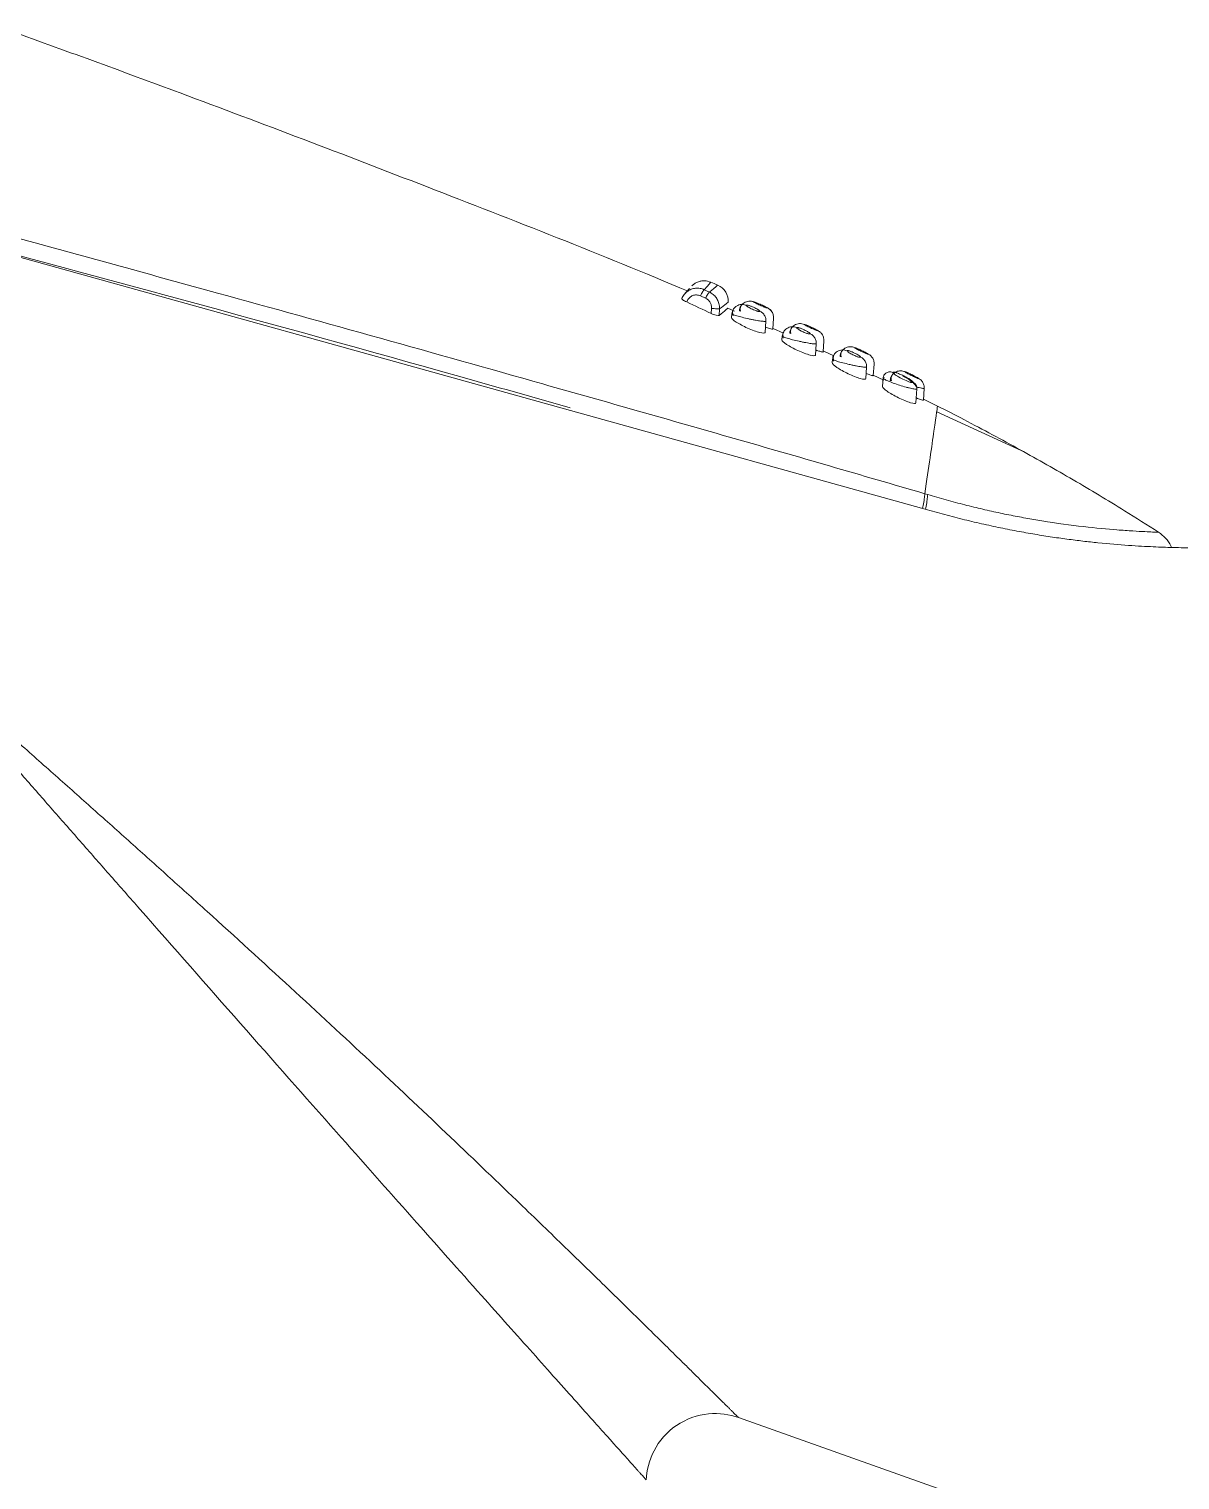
# Model space of a CAD drawing. Extents: x 0 to 1128, y 0 to 827.
# Drawn here: x 500.66 to 534.01, y 600.17 to 642.22 of the extents above; entities that cross this region are included whole.
import ezdxf

# ---------------------------------------------------------------- set-up
doc = ezdxf.new("R2010")
doc.units = 0
doc.header["$LTSCALE"] = 10
doc.header["$MEASUREMENT"] = 0
doc.layers.get('0').update_dxf_attribs({"linetype": 'CONTINUOUS'})

msp = doc.modelspace()

# ---------------------------------------------------------------- linework, layer by layer
at = {"color": 8, "linetype": 'Continuous', "lineweight": 15}
msp.add_line((497.672, 636.357), (516.354, 631.161), dxfattribs=at)
at = {"color": 7, "linetype": 'Continuous', "lineweight": 15}
for p, q in [((519.795, 634.698), (519.653, 634.536)), ((519.755, 634.614), (519.757, 634.616)), ((520.263, 634.416), (520.116, 634.484)), ((520.225, 634.662), (520.373, 634.594)), ((520.426, 633.974), (520.436, 634.119)), ((520.652, 633.914), (520.665, 634.103)), ((521.096, 634.04), (520.906, 634.125)), ((520.906, 634.125), (520.906, 634.125)), ((521.025, 633.97), (521.016, 633.852)), ((521.062, 633.965), (521.024, 633.96)), ((521.989, 633.424), (522.011, 633.748)), ((522.208, 633.518), (522.23, 633.839)), ((522.517, 633.406), (522.222, 633.538)), ((522.483, 633.322), (522.475, 633.208)), ((522.52, 633.318), (522.482, 633.313)), ((523.447, 632.767), (523.47, 633.095)), ((523.665, 632.858), (523.688, 633.184)), ((523.976, 632.743), (523.686, 632.883)), ((523.94, 632.653), (523.932, 632.543)), ((523.977, 632.649), (523.939, 632.644)), ((524.903, 632.086), (524.926, 632.42)), ((525.121, 632.173), (525.144, 632.506)), ((525.428, 632.041), (525.122, 632.189)), ((525.406, 632.113), (525.388, 631.854)), ((526.357, 631.381), (526.386, 631.79)), ((526.575, 631.46), (526.598, 631.801)), ((516.354, 631.161), (526.689, 628.287)), ((526.983, 631.29), (526.576, 631.486)), ((529.528, 629.94), (526.959, 631.124)), ((526.614, 628.75), (526.697, 628.725)), ((621.481, 566.376), (521.213, 601.982))]:
    msp.add_line(p, q, dxfattribs=at)
for points, knots in [([(519.757, 634.616), (518.501, 635.147), (515.955, 636.182), (512.224, 637.634), (508.61, 639.023), (504.537, 640.558), (501.657, 641.612), (499.966, 642.216)], [0.2872657, 0.2872657, 0.2872657, 0.2872657, 0.3506726, 0.414166, 0.4747722, 0.5353784, 0.6214297, 0.6214297, 0.6214297, 0.6214297]), ([(497.658, 636.88), (498.6, 636.625), (500.483, 636.113), (503.306, 635.341), (506.76, 634.39), (510.843, 633.257), (514.908, 632.114), (518.323, 631.144), (521.092, 630.353), (523.857, 629.557), (525.695, 629.019), (526.614, 628.75)], [0, 0, 0, 0, 0.097243, 0.194485, 0.291728, 0.454372, 0.616989, 0.712746, 0.808481, 0.904269, 1, 1, 1, 1]), ([(516.341, 631.237), (515.442, 631.494), (509.225, 633.268), (502.982, 634.949), (497.641, 636.387)], [0, 0, 0, 0, 0.144476, 1, 1, 1, 1]), ([(519.865, 634.775), (519.889, 634.797), (519.938, 634.841), (520.029, 634.888), (520.128, 634.916), (520.259, 634.928), (520.352, 634.9), (520.413, 634.881)], [0, 0, 0, 0, 0.162291, 0.33689, 0.511492, 0.682455, 1, 1, 1, 1]), ([(519.846, 634.673), (519.827, 634.664), (519.787, 634.647), (519.732, 634.612), (519.683, 634.57), (519.639, 634.521), (519.602, 634.468), (519.583, 634.429), (519.574, 634.409)], [0, 0, 0, 0, 0.166829, 0.333572, 0.500214, 0.666794, 0.833371, 1, 1, 1, 1]), ([(519.715, 634.306), (519.721, 634.322), (519.734, 634.355), (519.764, 634.4), (519.801, 634.439), (519.844, 634.47), (519.891, 634.493), (519.943, 634.508), (519.999, 634.512), (520.058, 634.506), (520.097, 634.491), (520.116, 634.484)], [0, 0, 0, 0, 0.106949, 0.213858, 0.320734, 0.427596, 0.534474, 0.641383, 0.748312, 0.874169, 1, 1, 1, 1]), ([(520.225, 634.662), (520.223, 634.661), (520.214, 634.654), (520.201, 634.638), (520.191, 634.623), (520.184, 634.613), (520.18, 634.606), (520.175, 634.598), (520.168, 634.587), (520.156, 634.565), (520.137, 634.53), (520.122, 634.498), (520.116, 634.484)], [0.6505825, 0.6505825, 0.6505825, 0.6505825, 0.7341043, 0.8591043, 0.9216043, 0.9528543, 0.9841043, 1.0153543, 1.0466043, 1.1091043, 1.2341043, 1.3335218, 1.3335218, 1.3335218, 1.3335218]), ([(520.263, 634.416), (520.281, 634.455), (520.304, 634.499), (520.345, 634.568), (520.363, 634.589), (520.373, 634.594)], [0, 0, 0, 0, 0.5, 0.5, 1, 1, 1, 1]), ([(520.617, 634.794), (520.616, 634.793), (520.614, 634.792), (520.602, 634.782), (520.583, 634.767), (520.556, 634.745), (520.522, 634.716), (520.48, 634.682), (520.431, 634.642), (520.392, 634.61), (520.373, 634.594)], [0, 0, 0, 0, 0.124988, 0.249994, 0.375002, 0.500004, 0.625001, 0.749999, 0.875001, 1, 1, 1, 1]), ([(520.373, 634.594), (520.392, 634.584), (520.43, 634.565), (520.481, 634.527), (520.528, 634.484), (520.569, 634.434), (520.604, 634.38), (520.631, 634.322), (520.653, 634.255), (520.666, 634.182), (520.665, 634.129), (520.665, 634.103)], [0, 0, 0, 0, 0.1055597, 0.211234, 0.3169158, 0.4225708, 0.5282131, 0.6338787, 0.7395943, 0.8698603, 1, 1, 1, 1]), ([(520.919, 634.3), (520.925, 634.396), (520.902, 634.504), (520.791, 634.686), (520.705, 634.756), (520.617, 634.794)], [0, 0, 0, 0, 0.5, 0.5, 1, 1, 1, 1]), ([(519.715, 634.306), (519.67, 634.326), (519.63, 634.349), (519.579, 634.387), (519.568, 634.402), (519.574, 634.409)], [0, 0, 0, 0, 0.5, 0.5, 1, 1, 1, 1]), ([(520.436, 634.119), (520.436, 634.134), (520.437, 634.165), (520.43, 634.21), (520.416, 634.254), (520.396, 634.295), (520.37, 634.333), (520.339, 634.366), (520.303, 634.395), (520.277, 634.409), (520.263, 634.416)], [0, 0, 0, 0, 0.127087, 0.250891, 0.374203, 0.499846, 0.623625, 0.74997, 0.87297, 1, 1, 1, 1]), ([(520.665, 634.103), (520.657, 634.103), (520.629, 634.105), (520.54, 634.111), (520.482, 634.115), (520.436, 634.119)], [0, 0, 0, 0, 0.5, 0.5, 1, 1, 1, 1]), ([(521.074, 634.104), (521.061, 634.081), (521.034, 634.036), (521.027, 633.985), (521.024, 633.96)], [0, 0, 0, 0, 0.509214, 1, 1, 1, 1]), ([(521.074, 634.104), (521.061, 634.074), (521.037, 634.015), (521.05, 633.943), (521.057, 633.908)], [0, 0, 0, 0, 0.509053, 1, 1, 1, 1]), ([(521.285, 634.186), (521.274, 634.166), (521.252, 634.124), (521.246, 634.076), (521.242, 634.052)], [0, 0, 0, 0, 0.485387, 1, 1, 1, 1]), ([(521.242, 634.052), (521.246, 634.05), (521.249, 634.047), (521.278, 634.039), (521.278, 634.039)], [0, 0, 0, 0, 0.9749333, 1, 1, 1, 1]), ([(521.281, 634.049), (521.273, 634.05), (521.258, 634.052), (521.245, 634.053), (521.243, 634.052), (521.243, 634.052)], [0, 0, 0, 0, 0.333292, 0.666436, 1, 1, 1, 1]), ([(521.285, 634.186), (521.275, 634.163), (521.258, 634.121), (521.27, 634.064), (521.275, 634.04)], [0, 0, 0, 0, 0.565773, 1, 1, 1, 1]), ([(521.442, 634.21), (521.443, 634.213), (521.445, 634.217), (521.46, 634.218), (521.482, 634.215), (521.512, 634.207), (521.547, 634.196), (521.616, 634.17), (521.728, 634.12), (521.806, 634.072), (521.829, 634.048), (521.831, 634.042), (521.832, 634.039)], [0, 0, 0, 0, 0.067724, 0.135512, 0.203274, 0.271022, 0.338732, 0.406448, 0.632953, 0.85992, 0.92999, 1, 1, 1, 1]), ([(521.832, 634.039), (521.831, 634.037), (521.828, 634.033), (521.814, 634.032), (521.791, 634.034), (521.762, 634.041), (521.726, 634.052), (521.657, 634.077), (521.545, 634.128), (521.468, 634.177), (521.444, 634.201), (521.442, 634.207), (521.442, 634.21)], [0, 0, 0, 0, 0.067529, 0.135141, 0.202721, 0.270279, 0.337804, 0.405337, 0.632172, 0.859555, 0.929797, 1, 1, 1, 1]), ([(521.662, 634.305), (521.663, 634.306), (521.665, 634.307), (521.68, 634.304), (521.702, 634.296), (521.732, 634.285), (521.768, 634.271), (521.836, 634.243), (521.947, 634.193), (522.026, 634.153), (522.049, 634.138), (522.051, 634.135), (522.052, 634.134)], [0, 0, 0, 0, 0.06913, 0.138241, 0.207343, 0.276452, 0.345521, 0.414598, 0.639495, 0.864442, 0.932261, 1, 1, 1, 1]), ([(522.052, 634.134), (522.051, 634.133), (522.049, 634.132), (522.034, 634.135), (522.011, 634.142), (521.982, 634.153), (521.946, 634.166), (521.878, 634.194), (521.767, 634.244), (521.688, 634.285), (521.664, 634.301), (521.663, 634.304), (521.662, 634.305)], [0, 0, 0, 0, 0.06889, 0.137782, 0.206657, 0.275532, 0.344371, 0.413219, 0.638651, 0.864195, 0.932127, 1, 1, 1, 1]), ([(522.011, 633.748), (522.012, 633.766), (522.012, 633.802), (522, 633.855), (521.98, 633.906), (521.95, 633.951), (521.913, 633.989), (521.874, 634.019), (521.846, 634.033), (521.832, 634.039)], [0, 0, 0, 0, 0.149102, 0.298109, 0.447177, 0.59612, 0.745301, 0.87293, 1, 1, 1, 1]), ([(522.23, 633.839), (522.23, 633.857), (522.231, 633.894), (522.219, 633.948), (522.199, 633.999), (522.169, 634.045), (522.133, 634.083), (522.094, 634.113), (522.066, 634.127), (522.052, 634.134)], [0, 0, 0, 0, 0.149055, 0.29815, 0.447195, 0.596223, 0.745336, 0.872722, 1, 1, 1, 1]), ([(522.052, 634.134), (522.074, 634.122), (522.122, 634.097), (522.179, 634.032), (522.215, 633.976), (522.219, 633.941), (522.219, 633.94)], [0, 0, 0, 0, 0.279895, 0.607772, 0.979823, 1, 1, 1, 1]), ([(520.652, 633.914), (520.643, 633.906), (520.611, 633.909), (520.526, 633.932), (520.474, 633.952), (520.426, 633.974)], [0, 0, 0, 0, 0.5, 0.5, 1, 1, 1, 1]), ([(521.989, 633.424), (521.987, 633.4), (521.928, 633.399), (521.735, 633.446), (521.605, 633.493), (521.355, 633.605), (521.237, 633.668), (521.067, 633.78), (521.015, 633.828), (521.016, 633.852)], [0, 0, 0, 0, 0.25, 0.25, 0.5, 0.5, 0.75, 0.75, 1, 1, 1, 1]), ([(521.024, 633.96), (521.027, 633.955), (521.029, 633.95), (521.057, 633.94), (521.058, 633.94)], [0, 0, 0, 0, 0.967038, 1, 1, 1, 1]), ([(523.124, 633.655), (523.125, 633.655), (523.126, 633.656), (523.141, 633.653), (523.164, 633.645), (523.194, 633.633), (523.229, 633.619), (523.297, 633.589), (523.408, 633.538), (523.487, 633.497), (523.511, 633.482), (523.512, 633.479), (523.513, 633.477)], [0, 0, 0, 0, 0.06892, 0.137813, 0.206699, 0.275593, 0.344447, 0.413308, 0.63907, 0.864849, 0.932461, 1, 1, 1, 1]), ([(523.513, 633.477), (523.512, 633.477), (523.51, 633.475), (523.495, 633.479), (523.473, 633.486), (523.443, 633.497), (523.408, 633.511), (523.34, 633.54), (523.229, 633.591), (523.15, 633.634), (523.126, 633.65), (523.124, 633.653), (523.124, 633.655)], [0, 0, 0, 0, 0.068699, 0.13739, 0.206067, 0.274746, 0.343387, 0.412037, 0.638285, 0.864617, 0.932334, 1, 1, 1, 1]), ([(522.208, 633.518), (522.202, 633.516), (522.192, 633.513), (522.117, 633.533), (522.039, 633.561), (521.999, 633.575)], [0, 0, 0, 0, 0.332855, 0.665672, 1, 1, 1, 1]), ([(523.447, 632.767), (523.445, 632.743), (523.386, 632.742), (523.192, 632.792), (523.062, 632.841), (522.813, 632.955), (522.696, 633.02), (522.526, 633.134), (522.473, 633.183), (522.475, 633.208)], [0, 0, 0, 0, 0.25, 0.25, 0.5, 0.5, 0.75, 0.75, 1, 1, 1, 1]), ([(522.525, 633.446), (522.514, 633.426), (522.492, 633.384), (522.486, 633.337), (522.482, 633.313)], [0, 0, 0, 0, 0.4859553, 1, 1, 1, 1]), ([(522.482, 633.313), (522.485, 633.308), (522.488, 633.302), (522.515, 633.292), (522.516, 633.292)], [0, 0, 0, 0, 0.968124, 1, 1, 1, 1]), ([(522.525, 633.446), (522.516, 633.419), (522.496, 633.364), (522.509, 633.295), (522.515, 633.26)], [0, 0, 0, 0, 0.501097, 1, 1, 1, 1]), ([(522.744, 633.538), (522.733, 633.517), (522.71, 633.475), (522.704, 633.427), (522.701, 633.403)], [0, 0, 0, 0, 0.485337, 1, 1, 1, 1]), ([(522.739, 633.4), (522.732, 633.401), (522.716, 633.403), (522.703, 633.404), (522.702, 633.403), (522.701, 633.403)], [0, 0, 0, 0, 0.333283, 0.666413, 1, 1, 1, 1]), ([(522.701, 633.403), (522.704, 633.4), (522.707, 633.398), (522.736, 633.39), (522.737, 633.389)], [0, 0, 0, 0, 0.975245, 1, 1, 1, 1]), ([(522.744, 633.538), (522.734, 633.514), (522.717, 633.472), (522.728, 633.415), (522.733, 633.39)], [0, 0, 0, 0, 0.566813, 1, 1, 1, 1]), ([(522.903, 633.562), (522.904, 633.564), (522.906, 633.568), (522.921, 633.569), (522.943, 633.566), (522.973, 633.558), (523.008, 633.546), (523.077, 633.52), (523.189, 633.467), (523.267, 633.418), (523.291, 633.394), (523.292, 633.388), (523.293, 633.385)], [0, 0, 0, 0, 0.06746, 0.134977, 0.202468, 0.269948, 0.33739, 0.404835, 0.632264, 0.860141, 0.930097, 1, 1, 1, 1]), ([(523.293, 633.385), (523.292, 633.383), (523.289, 633.379), (523.273, 633.378), (523.249, 633.381), (523.217, 633.39), (523.157, 633.409), (523.061, 633.45), (522.968, 633.502), (522.912, 633.542), (522.906, 633.555), (522.903, 633.562)], [0, 0, 0, 0, 0.070503, 0.141068, 0.211586, 0.2821, 0.352589, 0.543004, 0.733783, 0.867067, 1, 1, 1, 1]), ([(523.469, 633.095), (523.47, 633.112), (523.47, 633.146), (523.46, 633.197), (523.441, 633.245), (523.414, 633.29), (523.38, 633.329), (523.339, 633.362), (523.308, 633.377), (523.293, 633.385)], [0, 0, 0, 0, 0.142739, 0.285637, 0.428546, 0.571374, 0.714214, 0.857118, 1, 1, 1, 1]), ([(523.688, 633.184), (523.688, 633.201), (523.689, 633.236), (523.679, 633.287), (523.66, 633.336), (523.633, 633.381), (523.599, 633.42), (523.559, 633.453), (523.529, 633.469), (523.513, 633.477)], [0, 0, 0, 0, 0.142747, 0.28564, 0.428544, 0.571372, 0.714216, 0.857122, 1, 1, 1, 1]), ([(523.665, 632.858), (523.66, 632.856), (523.65, 632.852), (523.572, 632.876), (523.503, 632.899), (523.458, 632.917), (523.457, 632.918)], [0, 0, 0, 0, 0.331305, 0.662557, 0.996444, 1, 1, 1, 1]), ([(523.983, 632.779), (523.972, 632.758), (523.949, 632.716), (523.943, 632.669), (523.939, 632.644)], [0, 0, 0, 0, 0.485917, 1, 1, 1, 1]), ([(523.983, 632.779), (523.973, 632.751), (523.953, 632.696), (523.966, 632.626), (523.972, 632.591)], [0, 0, 0, 0, 0.501484, 1, 1, 1, 1]), ([(524.201, 632.867), (524.19, 632.846), (524.167, 632.804), (524.161, 632.756), (524.157, 632.731)], [0, 0, 0, 0, 0.485275, 1, 1, 1, 1]), ([(524.201, 632.867), (524.191, 632.843), (524.173, 632.801), (524.185, 632.743), (524.19, 632.718)], [0, 0, 0, 0, 0.56784, 1, 1, 1, 1]), ([(524.364, 632.892), (524.365, 632.894), (524.367, 632.898), (524.381, 632.899), (524.404, 632.895), (524.433, 632.887), (524.468, 632.874), (524.537, 632.847), (524.649, 632.793), (524.727, 632.743), (524.751, 632.718), (524.752, 632.712), (524.753, 632.709)], [0, 0, 0, 0, 0.0672304, 0.1345113, 0.2017671, 0.2690136, 0.3362219, 0.4034321, 0.6318218, 0.860632, 0.9303397, 1, 1, 1, 1]), ([(524.753, 632.709), (524.752, 632.707), (524.75, 632.703), (524.734, 632.702), (524.709, 632.706), (524.677, 632.715), (524.618, 632.735), (524.522, 632.778), (524.428, 632.831), (524.373, 632.872), (524.367, 632.885), (524.364, 632.892)], [0, 0, 0, 0, 0.0702324, 0.1405236, 0.2107684, 0.2810103, 0.3512265, 0.5423939, 0.7339252, 0.8671447, 1, 1, 1, 1]), ([(524.584, 632.981), (524.585, 632.982), (524.587, 632.983), (524.602, 632.979), (524.624, 632.971), (524.654, 632.959), (524.689, 632.943), (524.757, 632.913), (524.868, 632.86), (524.947, 632.818), (524.971, 632.801), (524.972, 632.799), (524.973, 632.797)], [0, 0, 0, 0, 0.068749, 0.137461, 0.206168, 0.274887, 0.343565, 0.412247, 0.638892, 0.865511, 0.932788, 1, 1, 1, 1]), ([(524.973, 632.797), (524.972, 632.797), (524.97, 632.795), (524.956, 632.799), (524.933, 632.807), (524.903, 632.818), (524.868, 632.833), (524.8, 632.863), (524.689, 632.916), (524.61, 632.96), (524.586, 632.977), (524.585, 632.98), (524.584, 632.981)], [0, 0, 0, 0, 0.068551, 0.137085, 0.205607, 0.274134, 0.342621, 0.411116, 0.638175, 0.865276, 0.93266, 1, 1, 1, 1]), ([(525.144, 632.506), (525.144, 632.523), (525.145, 632.557), (525.135, 632.608), (525.117, 632.656), (525.091, 632.7), (525.058, 632.739), (525.019, 632.773), (524.988, 632.789), (524.973, 632.797)], [0, 0, 0, 0, 0.142758, 0.285647, 0.42854, 0.571369, 0.714221, 0.857132, 1, 1, 1, 1]), ([(524.903, 632.086), (524.901, 632.062), (524.841, 632.063), (524.648, 632.116), (524.517, 632.167), (524.27, 632.285), (524.153, 632.352), (523.983, 632.468), (523.93, 632.518), (523.932, 632.543)], [0, 0, 0, 0, 0.25, 0.25, 0.5, 0.5, 0.75, 0.75, 1, 1, 1, 1]), ([(523.939, 632.644), (523.942, 632.639), (523.945, 632.634), (523.972, 632.624), (523.973, 632.624)], [0, 0, 0, 0, 0.9693428, 1, 1, 1, 1]), ([(524.157, 632.731), (524.161, 632.728), (524.164, 632.726), (524.193, 632.717), (524.193, 632.717)], [0, 0, 0, 0, 0.975586, 1, 1, 1, 1]), ([(524.196, 632.727), (524.188, 632.729), (524.173, 632.731), (524.16, 632.732), (524.158, 632.731), (524.158, 632.731)], [0, 0, 0, 0, 0.333271, 0.666386, 1, 1, 1, 1]), ([(524.926, 632.42), (524.926, 632.437), (524.927, 632.471), (524.917, 632.522), (524.899, 632.569), (524.872, 632.613), (524.838, 632.652), (524.799, 632.685), (524.768, 632.701), (524.753, 632.709)], [0, 0, 0, 0, 0.142754, 0.285644, 0.428542, 0.571371, 0.714219, 0.857128, 1, 1, 1, 1]), ([(525.121, 632.173), (525.116, 632.171), (525.106, 632.168), (525.029, 632.192), (524.96, 632.217), (524.914, 632.236), (524.913, 632.237)], [0, 0, 0, 0, 0.329512, 0.658953, 0.991546, 1, 1, 1, 1]), ([(525.405, 632.101), (525.405, 632.109), (525.409, 632.135), (525.42, 632.166), (525.435, 632.193), (525.448, 632.211), (525.462, 632.227), (525.486, 632.247), (525.522, 632.269), (525.575, 632.285), (525.633, 632.285), (525.671, 632.274), (525.689, 632.265), (525.69, 632.265)], [0.3669296, 0.3669296, 0.3669296, 0.3669296, 0.4238321, 0.5488321, 0.6113321, 0.6738321, 0.7363321, 0.7988321, 0.9238321, 1.0488321, 1.1738321, 1.2988321, 1.3069024, 1.3069024, 1.3069024, 1.3069024]), ([(525.444, 632.109), (525.432, 632.109), (525.41, 632.11), (525.407, 632.104), (525.405, 632.101)], [0, 0, 0, 0, 0.497745, 1, 1, 1, 1]), ([(525.405, 632.101), (525.407, 632.097), (525.412, 632.089), (525.423, 632.077), (525.441, 632.069), (525.441, 632.069)], [0, 0, 0, 0, 0.4835482, 0.9995673, 1, 1, 1, 1]), ([(525.612, 632.033), (525.612, 632.036), (525.614, 632.059), (525.623, 632.101), (525.642, 632.147), (525.662, 632.179), (525.678, 632.201), (525.696, 632.221), (525.723, 632.247), (525.764, 632.275), (525.82, 632.3), (525.883, 632.313), (525.946, 632.312), (526, 632.3), (526.031, 632.287), (526.043, 632.281)], [0.164289, 0.164289, 0.164289, 0.164289, 0.177812, 0.302812, 0.427812, 0.490312, 0.552812, 0.615312, 0.677812, 0.802812, 0.927812, 1.052812, 1.177812, 1.302812, 1.388524, 1.388524, 1.388524, 1.388524]), ([(525.651, 632.029), (525.643, 632.031), (525.628, 632.033), (525.615, 632.034), (525.613, 632.034), (525.612, 632.033)], [0, 0, 0, 0, 0.333255, 0.666351, 1, 1, 1, 1]), ([(525.657, 632.171), (525.647, 632.146), (525.629, 632.104), (525.64, 632.046), (525.645, 632.02)], [0, 0, 0, 0, 0.5687941, 1, 1, 1, 1]), ([(526.273, 631.981), (526.272, 631.979), (526.27, 631.973), (526.254, 631.971), (526.229, 631.974), (526.196, 631.981), (526.156, 631.993), (526.075, 632.023), (525.934, 632.086), (525.802, 632.163), (525.731, 632.215), (525.696, 632.246), (525.692, 632.259), (525.69, 632.265)], [0, 0, 0, 0, 0.056664, 0.113338, 0.169989, 0.226649, 0.283291, 0.339958, 0.533797, 0.728015, 0.818778, 0.909506, 1, 1, 1, 1]), ([(525.938, 632.194), (525.957, 632.186), (526.012, 632.161), (526.104, 632.112), (526.196, 632.057), (526.248, 632.017), (526.27, 631.993), (526.272, 631.985), (526.273, 631.981)], [0, 0, 0, 0, 0.1109189, 0.3328862, 0.5548608, 0.7771977, 0.8887129, 1, 1, 1, 1]), ([(526.386, 631.79), (526.383, 631.808), (526.379, 631.844), (526.336, 631.907), (526.276, 631.967), (526.185, 632.04), (526.084, 632.107), (526.004, 632.145), (525.98, 632.156)], [0, 0, 0, 0, 0.177054, 0.341366, 0.493393, 0.634382, 0.889199, 1, 1, 1, 1]), ([(526.043, 632.281), (526.044, 632.282), (526.046, 632.283), (526.061, 632.279), (526.084, 632.27), (526.113, 632.257), (526.148, 632.242), (526.216, 632.21), (526.326, 632.155), (526.406, 632.111), (526.43, 632.094), (526.431, 632.091), (526.432, 632.09)], [0, 0, 0, 0, 0.068646, 0.137246, 0.205844, 0.274459, 0.34303, 0.411603, 0.639109, 0.86653, 0.933292, 1, 1, 1, 1]), ([(526.432, 632.09), (526.431, 632.089), (526.429, 632.088), (526.414, 632.092), (526.392, 632.1), (526.362, 632.112), (526.327, 632.128), (526.259, 632.159), (526.149, 632.214), (526.069, 632.26), (526.046, 632.277), (526.044, 632.28), (526.043, 632.281)], [0, 0, 0, 0, 0.0684813, 0.1369349, 0.2053806, 0.2738366, 0.3422489, 0.4106673, 0.6384783, 0.866273, 0.9331544, 1, 1, 1, 1]), ([(526.386, 631.79), (526.386, 631.795), (526.387, 631.816), (526.382, 631.854), (526.361, 631.905), (526.325, 631.95), (526.292, 631.972), (526.274, 631.981), (526.273, 631.981)], [0.3669265, 0.3669265, 0.3669265, 0.3669265, 0.4072937, 0.5322937, 0.6572937, 0.7822937, 0.9072937, 0.9153672, 0.9153672, 0.9153672, 0.9153672]), ([(526.598, 631.801), (526.599, 631.817), (526.599, 631.851), (526.59, 631.901), (526.572, 631.949), (526.547, 631.993), (526.515, 632.032), (526.476, 632.065), (526.447, 632.082), (526.432, 632.09)], [0, 0, 0, 0, 0.142777, 0.285677, 0.428562, 0.571384, 0.714236, 0.857145, 1, 1, 1, 1]), ([(526.357, 631.381), (526.355, 631.357), (526.295, 631.36), (526.102, 631.417), (525.971, 631.47), (525.725, 631.592), (525.608, 631.66), (525.439, 631.779), (525.386, 631.83), (525.388, 631.854)], [0, 0, 0, 0, 0.25, 0.25, 0.5, 0.5, 0.75, 0.75, 1, 1, 1, 1]), ([(526.575, 631.46), (526.57, 631.459), (526.56, 631.456), (526.484, 631.482), (526.415, 631.508), (526.369, 631.528), (526.367, 631.529)], [0, 0, 0, 0, 0.327367, 0.654636, 0.985751, 1, 1, 1, 1]), ([(526.614, 628.75), (526.728, 629.524), (526.916, 630.825), (526.983, 631.29), (526.983, 631.29)], [0.0548288, 0.0548288, 0.0548288, 0.0548288, 0.5, 1.0000001, 1.0000001, 1.0000001, 1.0000001]), ([(533.389, 627.634), (533.06, 627.846), (532.239, 628.364), (530.92, 629.157), (529.645, 629.879), (528.574, 630.462), (527.809, 630.866), (527.251, 631.154), (526.983, 631.29)], [0.012128, 0.012128, 0.012128, 0.012128, 0.0362756, 0.0725513, 0.1088269, 0.1269647, 0.1451026, 0.1601938, 0.1601938, 0.1601938, 0.1601938]), ([(526.697, 628.725), (526.787, 628.699), (526.966, 628.646), (527.235, 628.571), (527.503, 628.498), (527.769, 628.429), (528.033, 628.363), (528.293, 628.302), (528.55, 628.243), (528.803, 628.188), (529.052, 628.137), (529.298, 628.089), (529.538, 628.044), (529.774, 628.002), (530.368, 627.903), (531.247, 627.786), (532.097, 627.708), (532.655, 627.669), (532.993, 627.651), (533.224, 627.64), (533.335, 627.635), (533.383, 627.634), (533.387, 627.634), (533.389, 627.634)], [0, 0, 0, 0, 0.024386, 0.048991, 0.073686, 0.098377, 0.123026, 0.147633, 0.172208, 0.196766, 0.221335, 0.245926, 0.270534, 0.295151, 0.319768, 0.460689, 0.601556, 0.687049, 0.772545, 0.847485, 0.922451, 0.961206, 1, 1, 1, 1]), ([(526.689, 628.287), (526.785, 628.259), (526.978, 628.204), (527.265, 628.126), (527.551, 628.051), (527.835, 627.98), (528.117, 627.913), (528.397, 627.85), (528.673, 627.79), (528.946, 627.733), (529.215, 627.68), (529.48, 627.631), (529.741, 627.585), (529.997, 627.543), (530.248, 627.503), (530.494, 627.467), (530.734, 627.434), (530.968, 627.404), (531.195, 627.376), (531.417, 627.351), (531.884, 627.302), (532.541, 627.248), (533.262, 627.209), (533.801, 627.191), (534.075, 627.186), (534.196, 627.184), (534.246, 627.184), (534.252, 627.183), (534.255, 627.183)], [0, 0, 0, 0, 0.023447, 0.046905, 0.070368, 0.093833, 0.117298, 0.140762, 0.164224, 0.187686, 0.211147, 0.234608, 0.25807, 0.281533, 0.304995, 0.328458, 0.351919, 0.37538, 0.39884, 0.4223, 0.445759, 0.552489, 0.659202, 0.765909, 0.872611, 0.915082, 0.957551, 1, 1, 1, 1]), ([(533.389, 627.634), (533.457, 627.581), (533.597, 627.472), (533.72, 627.312), (533.752, 627.209), (533.758, 627.193)], [0, 0, 0, 0, 0.448027, 0.912511, 1, 1, 1, 1]), ([(518.545, 600.172), (518.544, 600.173), (518.543, 600.174), (518.532, 600.186), (518.515, 600.205), (518.491, 600.232), (518.461, 600.266), (518.423, 600.308), (518.379, 600.357), (518.328, 600.414), (518.271, 600.478), (518.207, 600.549), (518.136, 600.628), (517.918, 600.871), (517.449, 601.395), (516.513, 602.442), (515.29, 603.812), (513.693, 605.603), (511.785, 607.749), (509.445, 610.392), (506.801, 613.385), (504.581, 615.906), (503.036, 617.665), (502.196, 618.621), (501.352, 619.584), (500.503, 620.55), (499.651, 621.521), (498.795, 622.494), (497.937, 623.469), (497.363, 624.119), (497.076, 624.444)], [0, 0, 0, 0, 0.009512, 0.019024, 0.028537, 0.03805, 0.047563, 0.057076, 0.066588, 0.076101, 0.085613, 0.095125, 0.104638, 0.114151, 0.176252, 0.238361, 0.310741, 0.383131, 0.470191, 0.557266, 0.661414, 0.765575, 0.794877, 0.82418, 0.853486, 0.882789, 0.912091, 0.941393, 0.970696, 1, 1, 1, 1]), ([(521.213, 601.982), (521.212, 601.983), (521.211, 601.985), (521.199, 601.996), (521.181, 602.014), (521.156, 602.039), (521.123, 602.072), (521.083, 602.111), (521.036, 602.158), (520.982, 602.212), (520.921, 602.272), (520.853, 602.34), (520.778, 602.414), (520.696, 602.495), (520.607, 602.583), (520.512, 602.677), (520.411, 602.778), (520.303, 602.885), (520.188, 602.997), (520.068, 603.117), (519.941, 603.241), (519.809, 603.372), (519.671, 603.509), (519.527, 603.651), (519.146, 604.026), (518.459, 604.702), (517.364, 605.777), (516.137, 606.971), (513.986, 609.049), (510.617, 612.261), (507.104, 615.49), (504.757, 617.608), (503.679, 618.576), (502.593, 619.548), (501.499, 620.522), (500.399, 621.5), (499.294, 622.479), (498.186, 623.46), (497.446, 624.116), (497.076, 624.444)], [0, 0, 0, 0, 0.009503, 0.019004, 0.028505, 0.038004, 0.047504, 0.057003, 0.066502, 0.076002, 0.085502, 0.095003, 0.104505, 0.114007, 0.12351, 0.133013, 0.142515, 0.152016, 0.161517, 0.171017, 0.180516, 0.190015, 0.199513, 0.209011, 0.218508, 0.272117, 0.325731, 0.379355, 0.432985, 0.584525, 0.73615, 0.769131, 0.80211, 0.835088, 0.868065, 0.901043, 0.934023, 0.967008, 1, 1, 1, 1]), ([(521.213, 601.982), (520.96, 602.072), (520.659, 602.119), (520.028, 602.056), (519.7, 601.942), (519.141, 601.563), (518.915, 601.3), (518.622, 600.737), (518.555, 600.44), (518.545, 600.172)], [0, 0, 0, 0, 0.25, 0.25, 0.5, 0.5, 0.75, 0.75, 1, 1, 1, 1])]:
    msp.add_open_spline(points, degree=3, knots=knots, dxfattribs=at)
for points in [[(520.413, 634.881), (520.413, 634.881), (520.349, 634.807), (520.225, 634.662)], [(520.413, 634.881), (520.481, 634.852), (520.549, 634.823), (520.617, 634.794)], [(520.426, 633.974), (520.189, 634.086), (519.952, 634.196), (519.715, 634.306)], [(520.906, 634.125), (520.906, 634.125), (520.82, 634.054), (520.652, 633.914)], [(520.919, 634.3), (520.919, 634.3), (520.832, 634.233), (520.665, 634.103)]]:
    msp.add_open_spline(points, degree=3, dxfattribs=at)
at = {"color": 8, "linetype": 'Continuous', "lineweight": 15}
for points, knots in [([(520.225, 634.662), (520.205, 634.67), (520.165, 634.687), (520.102, 634.701), (520.037, 634.707), (519.972, 634.705), (519.908, 634.694), (519.867, 634.68), (519.846, 634.673)], [0, 0, 0, 0, 0.166649, 0.333268, 0.499889, 0.666539, 0.833243, 1, 1, 1, 1]), ([(521.442, 634.21), (521.405, 634.222), (521.346, 634.24), (521.26, 634.231), (521.19, 634.208), (521.126, 634.165), (521.086, 634.128), (521.074, 634.104), (521.074, 634.104)], [0, 0, 0, 0, 0.27474, 0.43781, 0.615756, 0.804689, 0.998827, 1, 1, 1, 1]), ([(521.662, 634.305), (521.639, 634.313), (521.593, 634.33), (521.518, 634.332), (521.445, 634.318), (521.378, 634.286), (521.326, 634.241), (521.295, 634.206), (521.285, 634.187), (521.285, 634.186)], [0, 0, 0, 0, 0.16714, 0.340497, 0.514938, 0.685118, 0.846494, 0.999081, 1, 1, 1, 1]), ([(521.058, 633.94), (521.07, 633.935), (521.098, 633.924), (521.182, 633.899), (521.32, 633.862), (521.483, 633.824), (521.616, 633.797), (521.739, 633.773), (521.874, 633.751), (521.988, 633.739), (522.004, 633.745), (522.011, 633.748)], [0, 0, 0, 0, 0.069607, 0.149504, 0.291114, 0.432742, 0.509938, 0.58308, 0.716751, 0.858147, 1, 1, 1, 1]), ([(523.124, 633.655), (523.101, 633.663), (523.054, 633.68), (522.979, 633.683), (522.905, 633.669), (522.838, 633.638), (522.785, 633.593), (522.753, 633.558), (522.744, 633.538), (522.744, 633.538)], [0, 0, 0, 0, 0.167141, 0.340582, 0.515104, 0.685304, 0.846577, 0.999085, 1, 1, 1, 1]), ([(522.516, 633.292), (522.529, 633.287), (522.556, 633.277), (522.64, 633.25), (522.778, 633.213), (522.942, 633.174), (523.074, 633.146), (523.198, 633.122), (523.332, 633.099), (523.446, 633.086), (523.462, 633.092), (523.47, 633.095)], [0, 0, 0, 0, 0.0696981, 0.1494306, 0.2910539, 0.4326948, 0.5101018, 0.583316, 0.7167302, 0.8582842, 1, 1, 1, 1]), ([(522.903, 633.562), (522.881, 633.57), (522.834, 633.587), (522.759, 633.59), (522.685, 633.575), (522.619, 633.544), (522.566, 633.5), (522.535, 633.466), (522.525, 633.446), (522.525, 633.446)], [0, 0, 0, 0, 0.167206, 0.340676, 0.515227, 0.685486, 0.846865, 0.99947, 1, 1, 1, 1]), ([(524.364, 632.892), (524.341, 632.9), (524.295, 632.918), (524.219, 632.921), (524.145, 632.908), (524.077, 632.877), (524.024, 632.832), (523.992, 632.798), (523.983, 632.779), (523.983, 632.779)], [0, 0, 0, 0, 0.1672126, 0.3407608, 0.5154038, 0.6856746, 0.8469444, 0.999469, 1, 1, 1, 1]), ([(524.584, 632.981), (524.561, 632.99), (524.515, 633.008), (524.439, 633.012), (524.364, 632.998), (524.296, 632.967), (524.243, 632.922), (524.211, 632.887), (524.201, 632.867), (524.201, 632.867)], [0, 0, 0, 0, 0.1671482, 0.3406731, 0.5152904, 0.685506, 0.8466615, 0.9990824, 1, 1, 1, 1]), ([(523.973, 632.624), (523.986, 632.618), (524.013, 632.608), (524.097, 632.581), (524.235, 632.543), (524.398, 632.503), (524.531, 632.474), (524.654, 632.449), (524.762, 632.43), (524.843, 632.419), (524.907, 632.413), (524.918, 632.417), (524.926, 632.42)], [0, 0, 0, 0, 0.0697449, 0.1492175, 0.29076, 0.4323183, 0.5099391, 0.5831952, 0.7161884, 0.7874258, 0.8585429, 1, 1, 1, 1]), ([(525.441, 632.069), (525.472, 632.053), (525.534, 632.02), (525.697, 631.956), (525.884, 631.892), (526.046, 631.844), (526.161, 631.815), (526.238, 631.798), (526.301, 631.786), (526.349, 631.781), (526.379, 631.781), (526.383, 631.787), (526.386, 631.79)], [0, 0, 0, 0, 0.142625, 0.28526, 0.427876, 0.570431, 0.643536, 0.713633, 0.785491, 0.857051, 0.928495, 1, 1, 1, 1]), ([(525.69, 632.265), (525.692, 632.268), (525.695, 632.274), (525.714, 632.275), (525.744, 632.269), (525.783, 632.258), (525.83, 632.241), (525.882, 632.22), (525.92, 632.203), (525.938, 632.194)], [0, 0, 0, 0, 0.142956, 0.285914, 0.428837, 0.571769, 0.714696, 0.857638, 1, 1, 1, 1]), ([(526.373, 631.842), (526.401, 631.836), (526.457, 631.823), (526.517, 631.812), (526.581, 631.8), (526.591, 631.8), (526.598, 631.801)], [0, 0, 0, 0, 0.19677, 0.403409, 0.606357, 1, 1, 1, 1]), ([(526.614, 628.75), (526.61, 628.702), (526.602, 628.603), (526.578, 628.453), (526.554, 628.353), (526.548, 628.326)], [0, 0, 0, 0, 0.41493, 0.841655, 1, 1, 1, 1]), ([(526.697, 628.725), (526.693, 628.678), (526.685, 628.58), (526.66, 628.431), (526.636, 628.331), (526.63, 628.304)], [0, 0, 0, 0, 0.411782, 0.838478, 1, 1, 1, 1])]:
    msp.add_open_spline(points, degree=3, knots=knots, dxfattribs=at)

doc.saveas('drawing.dxf')
